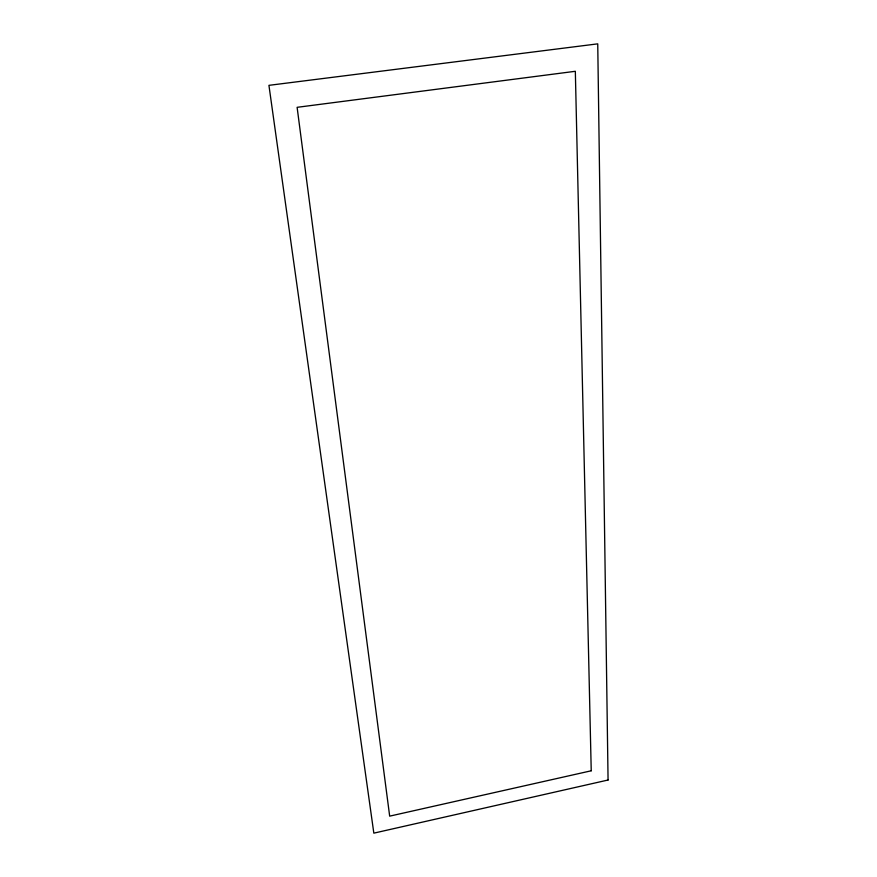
<?xml version="1.0" encoding="UTF-8"?>
<svg xmlns="http://www.w3.org/2000/svg" width="877" height="877" viewBox="0 0 877 877"><rect width="100%" height="100%" fill="white"/><g stroke="black" fill="none" stroke-linecap="round" stroke-linejoin="round"><path stroke-width="1.32" d="M608.068 780.015L373.832 833.15L268.932 85.343L597.741 43.85L608.068 780.015M591.23 770.784L389.673 816.147L297.117 107.323L575.334 71.289L591.23 770.784"/></g></svg>
